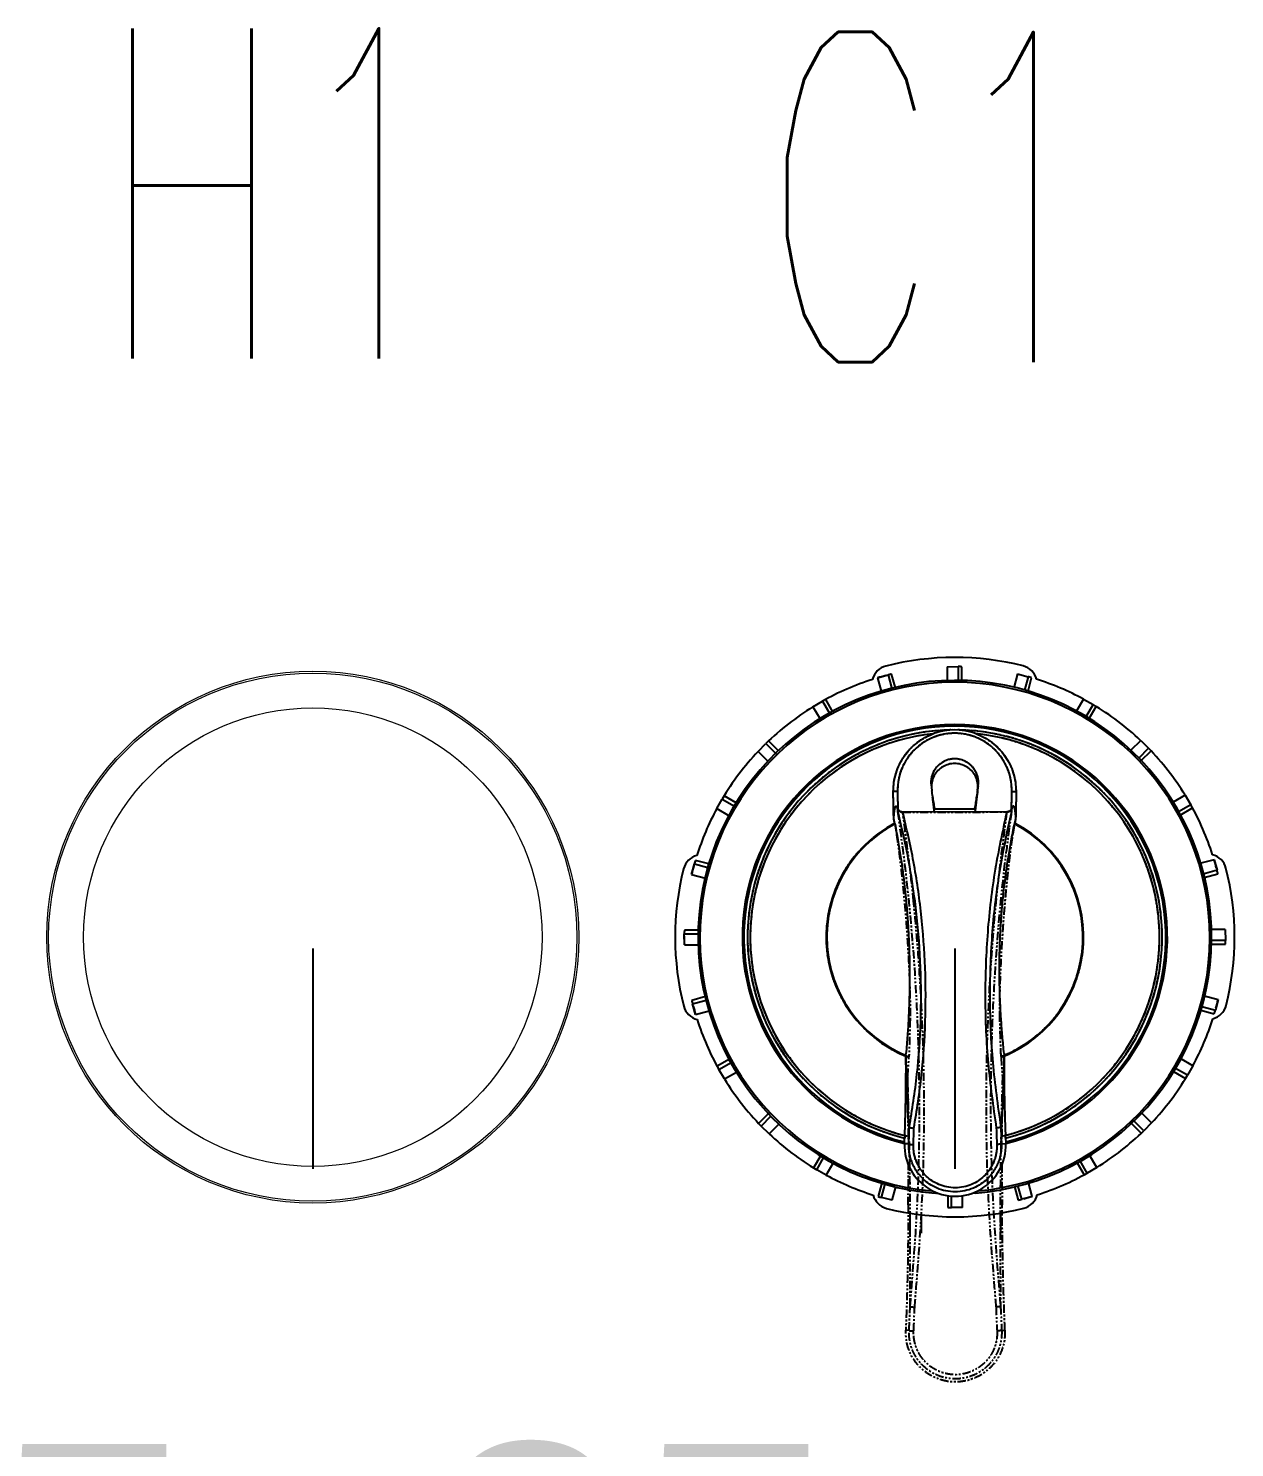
# Model space of a CAD drawing. Header units: inches. Extents: x -3 to 3194, y -983 to 1262.
# Drawn here: x 2762.9 to 2828.7, y 690.1 to 767.5 of the extents above; entities that cross this region are included whole.
import ezdxf
from ezdxf.enums import TextEntityAlignment as Align

# ---------------------------------------------------------------- set-up
doc = ezdxf.new("R2010")
doc.units = ezdxf.units.IN
doc.header["$MEASUREMENT"] = 0
doc.linetypes.add('ACAD_ISO03W100', pattern=[30, 12, -18])
doc.linetypes.add('PHANTOM', pattern=[0.8, 0.45, -0.05, 0.1, -0.05, 0.1, -0.05])
doc.layers.add('AUTOCONNECTING', color=1, linetype='Continuous', lineweight=13)
doc.layers.add('DEFAULT_3', color=7, linetype='PHANTOM')
doc.styles.add('ROMANS', font='romans')
doc.dimstyles.new('ISO-25', dxfattribs={"dimtxt": 15, "dimasz": 2.5, "dimexe": 1.25, "dimexo": 0.625, "dimtad": 1, "dimtxsty": 'Standard', "dimcen": 2.5, "dimclrd": 4, "dimclre": 4, "dimclrt": 4, "dimadec": 0, "dimazin": 0, "dimtfac": 1, "dimtmove": 0, "dimatfit": 3, "dimfxl": 1, "dimtfillclr": 4, "dimarcsym": 0})

# ---------------------------------------------------------------- blocks, each defined once
blk = doc.blocks.new('*D135')
at = {"layer": 'AUTOCONNECTING', "color": 4, "linetype": 'ACAD_ISO03W100', "lineweight": -2, "transparency": 16777216}
for p, q in [((2778.405, 717.346), (2778.405, 673.36)), ((2813.405, 717.346), (2813.405, 673.36)), ((2810.905, 674.61), (2780.905, 674.61))]:
    blk.add_line(p, q, dxfattribs=at)
at = {"layer": 'AUTOCONNECTING', "color": 4, "linetype": 'ACAD_ISO03W100', "lineweight": 13, "transparency": 16777216}
for points in [[(2780.905, 675.027), (2780.905, 674.193), (2778.405, 674.61)], [(2810.905, 675.027), (2810.905, 674.193), (2813.405, 674.61)]]:
    blk.add_solid(points, dxfattribs=at)
at = {"layer": 'Defpoints', "color": 0, "linetype": 'ACAD_ISO03W100', "lineweight": 13, "transparency": 16777216}
for p in [(2778.405, 717.971), (2813.405, 717.971), (2778.405, 674.61)]:
    blk.add_point(p, dxfattribs=at)
at = {"layer": 'AUTOCONNECTING', "color": 4, "linetype": 'ACAD_ISO03W100', "lineweight": 13, "transparency": 16777216, "insert": (2795.905, 682.735), "char_height": 15, "attachment_point": 5}
blk.add_mtext('35', dxfattribs=at)
blk = doc.blocks.new('*D136')
at = {"layer": 'AUTOCONNECTING', "color": 4, "linetype": 'ACAD_ISO03W100', "lineweight": -2, "transparency": 16777216}
for p, q in [((2743.405, 717.346), (2743.405, 673.36)), ((2778.405, 717.346), (2778.405, 673.36)), ((2775.905, 674.61), (2745.905, 674.61))]:
    blk.add_line(p, q, dxfattribs=at)
at = {"layer": 'AUTOCONNECTING', "color": 4, "linetype": 'ACAD_ISO03W100', "lineweight": 13, "transparency": 16777216}
for points in [[(2745.905, 675.027), (2745.905, 674.193), (2743.405, 674.61)], [(2775.905, 675.027), (2775.905, 674.193), (2778.405, 674.61)]]:
    blk.add_solid(points, dxfattribs=at)
at = {"layer": 'Defpoints', "color": 0, "linetype": 'ACAD_ISO03W100', "lineweight": 13, "transparency": 16777216}
for p in [(2743.405, 717.971), (2778.405, 717.971), (2743.405, 674.61)]:
    blk.add_point(p, dxfattribs=at)
at = {"layer": 'AUTOCONNECTING', "color": 4, "linetype": 'ACAD_ISO03W100', "lineweight": 13, "transparency": 16777216, "insert": (2760.905, 682.735), "char_height": 15, "attachment_point": 5}
blk.add_mtext('35', dxfattribs=at)

msp = doc.modelspace()

# ---------------------------------------------------------------- linework, layer by layer
at = {"color": 7, "linetype": 'Continuous'}
for p, q in [((2809.184, 732.104), (2809.763, 732.264)), ((2809.184, 732.104), (2809.381, 731.376)), ((2809.763, 732.264), (2809.965, 731.513)), ((2810.161, 731.556), (2809.957, 732.312)), ((2812.986, 732.715), (2813.586, 732.72)), ((2812.986, 732.715), (2812.987, 731.942)), ((2813.586, 732.72), (2813.587, 731.957)), ((2813.787, 731.943), (2813.786, 732.716)), ((2816.817, 732.321), (2816.615, 731.564)), ((2816.817, 732.321), (2817.397, 732.171)), ((2817.397, 732.171), (2817.202, 731.437)), ((2817.395, 731.386), (2817.59, 732.115)), ((2805.67, 730.53), (2806.188, 730.835)), ((2805.67, 730.53), (2806.055, 729.867)), ((2806.188, 730.835), (2806.581, 730.155)), ((2806.757, 730.251), (2806.363, 730.931)), ((2820.414, 730.95), (2820.022, 730.268)), ((2820.414, 730.95), (2820.936, 730.654)), ((2820.936, 730.654), (2820.549, 729.981)), ((2820.725, 729.886), (2821.108, 730.55)), ((2802.683, 728.1), (2803.104, 728.528)), ((2803.104, 728.528), (2803.66, 727.974)), ((2803.801, 728.116), (2803.248, 728.667)), ((2823.535, 728.693), (2822.984, 728.141)), ((2823.962, 728.272), (2823.408, 727.717)), ((2823.535, 728.693), (2823.962, 728.272)), ((2802.683, 728.1), (2803.236, 727.549)), ((2823.55, 727.576), (2824.101, 728.128)), ((2800.427, 724.98), (2800.723, 725.502)), ((2800.723, 725.502), (2801.395, 725.115)), ((2801.491, 725.291), (2800.826, 725.674)), ((2825.965, 725.706), (2825.301, 725.322)), ((2826.269, 725.189), (2825.589, 724.796)), ((2825.965, 725.706), (2826.269, 725.189)), ((2800.427, 724.98), (2801.108, 724.588)), ((2810.559, 724.808), (2816.235, 724.815)), ((2812.273, 724.97), (2814.52, 724.973)), ((2816.489, 724.809), (2816.288, 723.935)), ((2825.685, 724.62), (2826.365, 725.014)), ((2799.991, 721.961), (2799.261, 722.155)), ((2827.539, 722.192), (2826.81, 721.996)), ((2827.539, 722.192), (2827.699, 721.614)), ((2799.055, 721.382), (2799.206, 721.963)), ((2799.055, 721.382), (2799.812, 721.181)), ((2799.206, 721.963), (2799.939, 721.768)), ((2827.699, 721.614), (2826.947, 721.412)), ((2826.99, 721.216), (2827.747, 721.42)), ((2798.657, 718.152), (2799.419, 718.153)), ((2798.661, 717.552), (2798.657, 718.152)), ((2799.434, 718.353), (2798.66, 718.352)), ((2828.149, 718.39), (2827.376, 718.389)), ((2828.149, 718.39), (2828.154, 717.79)), ((2798.661, 717.552), (2799.433, 717.553)), ((2827.379, 717.589), (2828.151, 717.59)), ((2828.154, 717.79), (2827.392, 717.789)), ((2799.814, 714.725), (2799.064, 714.523)), ((2799.112, 714.329), (2799.855, 714.529)), ((2799.272, 713.75), (2799.112, 714.329)), ((2827.756, 714.56), (2827.005, 714.76)), ((2827.756, 714.56), (2827.605, 713.979)), ((2799.272, 713.75), (2800.012, 713.949)), ((2826.81, 713.984), (2827.55, 713.787)), ((2827.605, 713.979), (2826.876, 714.174)), ((2801.12, 711.319), (2800.445, 710.928)), ((2826.384, 710.962), (2825.708, 711.351)), ((2800.542, 710.753), (2801.212, 711.141)), ((2800.846, 710.236), (2800.542, 710.753)), ((2800.846, 710.236), (2801.503, 710.616)), ((2825.327, 710.647), (2825.985, 710.269)), ((2826.088, 710.44), (2825.434, 710.817)), ((2826.384, 710.962), (2826.088, 710.44)), ((2803.262, 708.368), (2802.71, 707.814)), ((2802.849, 707.67), (2803.398, 708.221)), ((2824.127, 707.842), (2823.574, 708.394)), ((2803.276, 707.249), (2802.849, 707.67)), ((2803.276, 707.249), (2803.806, 707.78)), ((2823.031, 707.806), (2823.563, 707.276)), ((2823.707, 707.414), (2823.167, 707.953)), ((2824.127, 707.842), (2823.707, 707.414)), ((2806.094, 706.07), (2805.703, 705.392)), ((2805.874, 705.289), (2806.264, 705.965)), ((2820.623, 705.108), (2820.238, 705.773)), ((2821.141, 705.412), (2820.748, 706.089)), ((2806.396, 704.993), (2805.874, 705.289)), ((2806.396, 704.993), (2806.775, 705.65)), ((2820.068, 705.668), (2820.448, 705.011)), ((2821.141, 705.412), (2820.623, 705.108)), ((2809.423, 704.583), (2809.221, 703.827)), ((2809.414, 703.772), (2809.615, 704.527)), ((2809.994, 703.621), (2810.192, 704.361)), ((2816.655, 704.369), (2816.854, 703.63)), ((2817.048, 703.678), (2816.847, 704.425)), ((2817.626, 703.838), (2817.423, 704.593)), ((2809.994, 703.621), (2809.414, 703.772)), ((2812.324, 704.026), (2812.324, 704.013)), ((2813.024, 703.888), (2813.025, 703.226)), ((2813.225, 703.222), (2813.224, 703.861)), ((2813.825, 703.227), (2813.824, 703.889)), ((2814.524, 704.029), (2814.524, 704.016)), ((2817.626, 703.838), (2817.048, 703.678)), ((2810.945, 702.931), (2810.946, 701.828)), ((2811.581, 701.829), (2811.58, 702.846)), ((2813.825, 703.227), (2813.225, 703.222)), ((2815.906, 701.835), (2815.905, 702.937))]:
    msp.add_line(p, q, dxfattribs=at)
at = {"color": 9, "linetype": 'Continuous'}
for p, q in [((2810.275, 725.907), (2810.048, 725.907)), ((2816.515, 725.915), (2816.742, 725.916)), ((2810.897, 706.695), (2810.66, 706.702)), ((2815.943, 706.701), (2816.18, 706.71))]:
    msp.add_line(p, q, dxfattribs=at)
at = {"color": 40, "linetype": 'Continuous', "lineweight": 15, "true_color": 0xf8d731}
for radius in [14.5, 14.4, 12.5]:
    msp.add_circle((2778.405, 717.971), radius, dxfattribs=at)
at = {"color": 7, "linetype": 'Continuous'}
for centre, radius, start, end in [((2813.405, 717.971), 15.25, 75.85632, 104.29256), ((2809.887, 731.78), 1, 104.29256, 166.02011), ((2813.405, 717.971), 14.75, 104.76391, 106.62862), ((2813.405, 717.971), 14.75, 103.52067, 104.29773), ((2813.405, 717.971), 14.75, 88.52067, 89.29773), ((2816.887, 731.789), 1, 14.1308, 75.85632), ((2813.405, 717.971), 14.75, 73.52067, 74.29773), ((2813.405, 717.971), 14, 274.5811, 265.56819), ((2813.405, 717.971), 13.898, 275.34999, 264.7993), ((2813.405, 717.971), 14.75, 107.71585, 119.29773), ((2813.405, 717.971), 14.75, 61.62862, 72.43347), ((2813.405, 717.971), 14.75, 121.62862, 134.29773), ((2813.405, 717.971), 14.75, 46.62862, 59.29773), ((2813.405, 717.971), 11.586, 283.83793, 256.27742), ((2813.405, 717.971), 11.5, 283.96015, 256.18914), ((2813.405, 717.971), 11.3, 284.16041, 255.98888), ((2813.405, 717.971), 14.75, 31.62862, 44.29773), ((2813.405, 717.971), 14.75, 136.62862, 149.29773), ((2813.405, 717.971), 14.75, 17.71583, 29.29773), ((2813.405, 717.971), 14.75, 151.62862, 162.43346), ((2799.587, 721.453), 1, 104.13028, 165.85651), ((2813.405, 717.971), 14.75, 163.52067, 164.29773), ((2827.214, 721.489), 1, 14.29278, 76.01902), ((2813.405, 717.971), 14.75, 14.76391, 16.62862), ((2813.405, 717.971), 15.25, 165.85651, 194.29276), ((2813.405, 717.971), 14.75, 164.76391, 166.62862), ((2813.405, 717.971), 14.75, 13.52067, 14.29773), ((2813.405, 717.971), 15.25, 345.85653, 14.29278), ((2813.405, 717.971), 14.75, 178.52067, 179.29773), ((2813.405, 717.971), 14.75, 179.76391, 181.62862), ((2813.405, 717.971), 14.75, 358.52067, 359.29773), ((2813.405, 717.971), 14.75, 193.52067, 194.29773), ((2827.223, 714.489), 1, 284.1302, 345.85653), ((2813.405, 717.971), 14.75, 344.76391, 346.62862), ((2799.597, 714.453), 1, 194.29276, 256.0191), ((2813.405, 717.971), 14.75, 194.76391, 196.62862), ((2813.405, 717.971), 14.75, 197.71583, 209.29773), ((2813.405, 717.971), 14.75, 331.62862, 342.43346), ((2813.405, 717.971), 14.75, 343.52067, 344.29773), ((2813.405, 717.971), 14.75, 316.62862, 329.29773), ((2813.405, 717.971), 14.75, 211.62862, 224.29773), ((2813.405, 717.971), 14.75, 301.62862, 314.29773), ((2813.405, 717.971), 14.75, 226.62862, 239.29773), ((2813.42, 706.611), 2.762, 178.11012, 2.03917), ((2690.987, 710.651), 119.738, 358.11012, 358.25619), ((2935.843, 710.97), 119.738, 181.89311, 182.03917), ((2813.405, 717.971), 14.75, 241.62862, 252.43346), ((2813.405, 717.971), 14.75, 287.71581, 299.29773), ((2809.923, 704.153), 1, 194.12988, 255.85668), ((2813.405, 717.971), 14.75, 253.52067, 254.29773), ((2813.405, 717.971), 13.987, 265.56396, 266.3024), ((2813.405, 717.971), 13.987, 273.84689, 274.58533), ((2813.405, 717.971), 14.75, 283.52067, 284.29773), ((2813.405, 717.971), 14.75, 284.76391, 286.62862), ((2816.923, 704.162), 1, 284.29293, 346.0182), ((2813.405, 717.971), 15.25, 255.85668, 284.29293), ((2813.405, 717.971), 14.75, 268.52067, 269.29773)]:
    msp.add_arc(centre, radius, start, end, dxfattribs=at)
at = {"color": 9, "linetype": 'Continuous'}
for radius, start, end in [(11.154, 96.04813, 255.83395), (11.154, 284.31534, 84.10116), (7.018, 117.82396, 247.67609), (6.982, 117.91075, 247.55224), (7.018, 292.47321, 62.34623), (6.982, 292.59705, 62.26243)]:
    msp.add_arc((2813.405, 717.971), radius, start, end, dxfattribs=at)
at = {"color": 7, "linetype": 'Continuous'}
for points in [[(2810.048, 725.907), (2810.084, 726.411), (2810.197, 726.908), (2810.387, 727.389), (2810.649, 727.837), (2810.974, 728.234), (2811.351, 728.575), (2811.775, 728.854), (2812.23, 729.063)], [(2816.515, 725.915), (2816.445, 726.624), (2816.225, 727.28), (2815.891, 727.838), (2815.484, 728.284), (2815.034, 728.622), (2814.566, 728.858), (2814.095, 729.007), (2813.625, 729.078), (2813.157, 729.077), (2812.687, 729.005), (2812.216, 728.855), (2811.75, 728.617), (2811.3, 728.279), (2810.894, 727.832), (2810.561, 727.272), (2810.343, 726.616), (2810.275, 725.907)], [(2813.043, 729.256), (2813.033, 729.255), (2813.009, 729.252), (2812.984, 729.249), (2812.957, 729.245), (2812.927, 729.241), (2812.895, 729.236), (2812.86, 729.231), (2812.823, 729.224), (2812.782, 729.217), (2812.739, 729.208), (2812.691, 729.198), (2812.64, 729.187), (2812.584, 729.173), (2812.524, 729.157), (2812.459, 729.139), (2812.389, 729.118), (2812.313, 729.092), (2812.23, 729.063)], [(2813.179, 729.268), (2813.176, 729.268), (2813.165, 729.267), (2813.153, 729.266), (2813.14, 729.265), (2813.125, 729.264), (2813.109, 729.262), (2813.092, 729.261), (2813.074, 729.259), (2813.054, 729.257), (2813.043, 729.256)], [(2813.192, 729.269), (2813.185, 729.268), (2813.179, 729.268)], [(2813.602, 729.269), (2813.596, 729.269), (2813.589, 729.27)], [(2813.739, 729.257), (2813.727, 729.258), (2813.708, 729.26), (2813.689, 729.262), (2813.672, 729.263), (2813.657, 729.264), (2813.642, 729.266), (2813.629, 729.267), (2813.616, 729.268), (2813.606, 729.268), (2813.602, 729.269)], [(2814.552, 729.066), (2814.469, 729.095), (2814.393, 729.12), (2814.322, 729.142), (2814.257, 729.16), (2814.197, 729.175), (2814.142, 729.189), (2814.09, 729.2), (2814.043, 729.21), (2813.999, 729.218), (2813.959, 729.226), (2813.921, 729.232), (2813.886, 729.237), (2813.854, 729.242), (2813.825, 729.246), (2813.797, 729.25), (2813.772, 729.253), (2813.749, 729.255), (2813.739, 729.257)], [(2814.552, 729.066), (2815.007, 728.858), (2815.432, 728.58), (2815.811, 728.241), (2816.136, 727.844), (2816.4, 727.397), (2816.59, 726.917), (2816.704, 726.42), (2816.742, 725.916)], [(2814.679, 726.221), (2814.691, 726.421), (2814.671, 726.618), (2814.621, 726.813), (2814.538, 727.005), (2814.417, 727.192), (2814.252, 727.366), (2814.04, 727.518), (2813.785, 727.63), (2813.523, 727.684), (2813.263, 727.684), (2813.001, 727.629), (2812.746, 727.517), (2812.534, 727.364), (2812.37, 727.189), (2812.249, 727.002), (2812.167, 726.81), (2812.117, 726.615), (2812.098, 726.417)], [(2814.659, 726.222), (2814.654, 726.296), (2814.576, 726.625), (2814.414, 726.921), (2814.179, 727.164), (2813.888, 727.336), (2813.562, 727.425), (2813.224, 727.425), (2812.898, 727.335), (2812.608, 727.162), (2812.374, 726.919), (2812.213, 726.622), (2812.135, 726.293)], [(2810.074, 724.444), (2810.061, 724.921), (2810.053, 725.409), (2810.048, 725.907)], [(2810.275, 725.907), (2810.282, 725.582), (2810.292, 725.257), (2810.301, 724.986)], [(2812.135, 726.293), (2812.131, 726.219)], [(2812.131, 726.219), (2812.148, 725.955)], [(2812.308, 724.97), (2812.257, 725.299), (2812.204, 725.627), (2812.148, 725.955)], [(2814.642, 725.958), (2814.587, 725.63), (2814.535, 725.302), (2814.484, 724.973)], [(2814.679, 726.221), (2814.618, 725.752), (2814.56, 725.283), (2814.523, 724.972)], [(2814.642, 725.958), (2814.659, 726.222)], [(2816.491, 724.965), (2816.5, 725.266), (2816.509, 725.591), (2816.515, 725.915)], [(2816.742, 725.916), (2816.739, 725.417), (2816.732, 724.929), (2816.72, 724.453)], [(2810.074, 724.444), (2810.084, 724.566), (2810.094, 724.675), (2810.105, 724.772), (2810.116, 724.857), (2810.131, 724.945), (2810.146, 725.015), (2810.161, 725.067), (2810.169, 725.086), (2810.177, 725.101), (2810.185, 725.111), (2810.193, 725.117), (2810.201, 725.119), (2810.209, 725.116), (2810.218, 725.108), (2810.226, 725.096), (2810.235, 725.08), (2810.243, 725.059), (2810.25, 725.038), (2810.258, 725.014), (2810.266, 724.985)], [(2816.52, 724.964), (2816.535, 725.022), (2816.542, 725.046), (2816.549, 725.067), (2816.558, 725.088), (2816.566, 725.105), (2816.575, 725.116), (2816.583, 725.124), (2816.591, 725.127), (2816.599, 725.125), (2816.607, 725.12), (2816.615, 725.109), (2816.623, 725.094), (2816.631, 725.075), (2816.647, 725.023), (2816.662, 724.954), (2816.677, 724.866), (2816.688, 724.781), (2816.699, 724.684), (2816.71, 724.574), (2816.72, 724.453)], [(2810.13, 724.178), (2810.111, 724.266), (2810.093, 724.354), (2810.074, 724.444)], [(2810.266, 724.985), (2810.273, 724.956), (2810.279, 724.927)], [(2810.279, 724.927), (2810.288, 724.885), (2810.304, 724.801)], [(2810.301, 724.986), (2810.303, 724.932)], [(2810.303, 724.932), (2810.359, 724.879), (2810.422, 724.84), (2810.492, 724.816), (2810.559, 724.808)], [(2810.304, 724.801), (2810.304, 724.806), (2810.304, 724.826), (2810.304, 724.855), (2810.304, 724.891), (2810.303, 724.932)], [(2811.234, 719.931), (2810.9, 722.074), (2810.304, 724.801)], [(2812.27, 724.965), (2812.27, 724.969)], [(2812.289, 724.81), (2812.27, 724.965)], [(2812.297, 724.811), (2812.273, 724.97)], [(2814.52, 724.973), (2814.496, 724.814)], [(2814.522, 724.968), (2814.505, 724.813)], [(2814.523, 724.972), (2814.522, 724.968)], [(2816.235, 724.815), (2816.302, 724.823), (2816.371, 724.848), (2816.435, 724.888), (2816.49, 724.942)], [(2816.49, 724.942), (2816.489, 724.901), (2816.489, 724.865), (2816.489, 724.835), (2816.489, 724.815), (2816.489, 724.809)], [(2816.489, 724.809), (2816.505, 724.893), (2816.514, 724.937)], [(2816.49, 724.942), (2816.491, 724.965)], [(2816.514, 724.937), (2816.52, 724.964)], [(2816.72, 724.453), (2816.701, 724.363), (2816.681, 724.275), (2816.663, 724.188)], [(2810.137, 724.141), (2810.135, 724.154), (2810.132, 724.166), (2810.13, 724.178)], [(2810.137, 724.141), (2810.321, 723.147), (2810.466, 722.25), (2810.578, 721.446), (2810.665, 720.734), (2810.731, 720.108), (2810.782, 719.56), (2810.821, 719.066), (2810.853, 718.592), (2810.88, 718.119), (2810.902, 717.641), (2810.919, 717.166), (2810.93, 716.692), (2810.937, 716.201), (2810.938, 715.657), (2810.931, 715.034), (2810.912, 714.322), (2810.877, 713.517), (2810.822, 712.616), (2810.738, 711.615)], [(2816.288, 723.935), (2815.824, 721.466), (2815.429, 718.056), (2815.31, 714.606), (2815.469, 711.13), (2815.912, 707.609)], [(2816.089, 711.622), (2815.998, 712.578), (2815.932, 713.444), (2815.887, 714.223), (2815.859, 714.917), (2815.844, 715.529), (2815.838, 716.066), (2815.839, 716.544), (2815.845, 716.994), (2815.857, 717.441), (2815.873, 717.891), (2815.895, 718.34), (2815.922, 718.786), (2815.955, 719.237), (2815.996, 719.718), (2816.049, 720.258), (2816.119, 720.872), (2816.209, 721.566), (2816.325, 722.342), (2816.472, 723.203), (2816.655, 724.151)], [(2816.663, 724.188), (2816.66, 724.175), (2816.658, 724.163), (2816.655, 724.151)], [(2810.926, 707.603), (2811.34, 710.495), (2811.542, 713.396), (2811.536, 716.317), (2811.318, 719.228), (2811.234, 719.931)], [(2810.676, 707.157), (2810.693, 707.667), (2810.708, 708.189), (2810.721, 708.719), (2810.73, 709.258), (2810.737, 709.802), (2810.741, 710.354), (2810.742, 710.912), (2810.74, 711.479)], [(2810.739, 711.518), (2810.739, 711.567), (2810.738, 711.615)], [(2810.926, 707.603), (2810.917, 707.635), (2810.909, 707.678), (2810.9, 707.733), (2810.893, 707.799), (2810.88, 707.94), (2810.867, 708.116), (2810.855, 708.327), (2810.843, 708.575), (2810.831, 708.861), (2810.82, 709.185), (2810.794, 709.956), (2810.769, 710.719), (2810.738, 711.615)], [(2810.739, 711.518), (2810.739, 711.508), (2810.74, 711.499)], [(2810.74, 711.499), (2810.74, 711.489), (2810.74, 711.479)], [(2816.089, 711.622), (2816.061, 710.726), (2816.038, 709.963), (2816.014, 709.192), (2816.003, 708.867), (2815.992, 708.582), (2815.981, 708.334), (2815.969, 708.123), (2815.957, 707.947), (2815.945, 707.805), (2815.937, 707.739), (2815.929, 707.685), (2815.921, 707.641), (2815.912, 707.609)], [(2816.088, 711.486), (2816.087, 710.917), (2816.09, 710.354), (2816.095, 709.798), (2816.103, 709.251), (2816.115, 708.714), (2816.128, 708.188), (2816.145, 707.671), (2816.163, 707.164)], [(2816.089, 711.622), (2816.089, 711.574), (2816.088, 711.525)], [(2816.088, 711.506), (2816.088, 711.515), (2816.088, 711.525)], [(2816.088, 711.486), (2816.088, 711.496), (2816.088, 711.506)], [(2810.926, 707.603), (2810.945, 707.591), (2811, 707.578), (2811.08, 707.565), (2811.175, 707.553)], [(2815.912, 707.609), (2815.893, 707.598), (2815.838, 707.585), (2815.757, 707.572), (2815.663, 707.561)], [(2810.676, 707.157), (2810.673, 707.095), (2810.671, 707.048), (2810.669, 707.018), (2810.667, 707.008)], [(2816.172, 707.015), (2816.171, 707.025), (2816.168, 707.055), (2816.166, 707.102), (2816.163, 707.164)]]:
    msp.add_spline(points, degree=3, dxfattribs=at)
at = {"color": 9, "linetype": 'Continuous'}
for points in [[(2811.175, 707.553), (2811.589, 710.455), (2811.792, 713.364), (2811.786, 716.294), (2811.57, 719.214), (2811.154, 722.07), (2810.559, 724.808)], [(2816.235, 724.815), (2815.572, 721.46), (2815.178, 718.04), (2815.06, 714.578), (2815.22, 711.092), (2815.663, 707.561)], [(2810.897, 706.695), (2810.912, 707.149), (2810.926, 707.603)], [(2811.147, 706.661), (2811.162, 707.107), (2811.175, 707.553)], [(2815.663, 707.561), (2815.677, 707.114), (2815.693, 706.667)], [(2815.912, 707.609), (2815.927, 707.155), (2815.943, 706.701)], [(2815.943, 706.701), (2815.943, 706.509), (2815.927, 706.309), (2815.892, 706.095), (2815.833, 705.865), (2815.741, 705.615), (2815.608, 705.348), (2815.42, 705.067), (2815.164, 704.782), (2814.83, 704.513), (2814.418, 704.288), (2813.942, 704.137), (2813.428, 704.083), (2812.913, 704.134), (2812.435, 704.283), (2812.021, 704.506), (2811.685, 704.774), (2811.427, 705.058), (2811.237, 705.339), (2811.102, 705.607), (2811.01, 705.857), (2810.95, 706.088), (2810.914, 706.302), (2810.898, 706.503), (2810.897, 706.695)], [(2810.897, 706.695), (2810.917, 706.684), (2810.972, 706.674), (2811.053, 706.666), (2811.147, 706.661)], [(2815.693, 706.667), (2815.693, 706.494), (2815.679, 706.313), (2815.647, 706.121), (2815.594, 705.912), (2815.512, 705.687), (2815.392, 705.446), (2815.222, 705.192), (2814.992, 704.936), (2814.691, 704.693), (2814.32, 704.49), (2813.89, 704.354), (2813.427, 704.305), (2812.963, 704.351), (2812.532, 704.485), (2812.16, 704.687), (2811.857, 704.928), (2811.624, 705.185), (2811.453, 705.438), (2811.332, 705.68), (2811.249, 705.906), (2811.194, 706.114), (2811.163, 706.307), (2811.148, 706.488), (2811.147, 706.661)], [(2815.943, 706.701), (2815.923, 706.691), (2815.868, 706.681), (2815.788, 706.672), (2815.693, 706.667)]]:
    msp.add_spline(points, degree=3, dxfattribs=at)
at = {"layer": 'DEFAULT_3', "color": 9, "linetype": 'PHANTOM'}
for p, q in [((2810.275, 725.907), (2810.048, 725.907)), ((2816.515, 725.915), (2816.742, 725.916)), ((2810.911, 696.524), (2810.729, 696.532)), ((2815.956, 696.531), (2816.137, 696.54))]:
    msp.add_line(p, q, dxfattribs=at)
at = {"layer": 'DEFAULT_3', "color": 8, "linetype": 'PHANTOM'}
for p, q in [((2812.098, 726.413), (2812.11, 726.218)), ((2810.558, 724.788), (2816.235, 724.795)), ((2810.127, 724.136), (2810.22, 723.584)), ((2816.576, 723.591), (2816.667, 724.145))]:
    msp.add_line(p, q, dxfattribs=at)
for centre, radius, start, end in [((2813.405, 717.971), 11.3, 90.74477, 255.98948), ((2813.405, 717.971), 11.3, 284.17108, 89.40452), ((2611.137, 705.477), 199.738, 359.39493, 0.02556), ((3015.706, 706.004), 199.738, 180.12374, 180.75436)]:
    msp.add_arc(centre, radius, start, end, dxfattribs=at)
at = {"layer": 'DEFAULT_3', "color": 9, "linetype": 'PHANTOM'}
for radius, start, end in [(11.154, 96.04813, 256.85967), (11.154, 283.28962, 84.10116), (7.018, 117.90362, 249.09435), (6.982, 118.00106, 248.99507), (6.982, 291.15418, 62.14823), (7.018, 291.0549, 62.24567)]:
    msp.add_arc((2813.405, 717.971), radius, start, end, dxfattribs=at)
at = {"layer": 'DEFAULT_3', "color": 8, "linetype": 'PHANTOM'}
for points in [[(2810.048, 725.907), (2810.095, 726.479), (2810.241, 727.041), (2810.483, 727.572), (2810.813, 728.054), (2811.221, 728.469), (2811.698, 728.809), (2812.23, 729.063)], [(2816.515, 725.915), (2816.435, 726.67), (2816.188, 727.358), (2815.82, 727.929), (2815.377, 728.376), (2814.891, 728.705), (2814.39, 728.924), (2813.888, 729.047), (2813.388, 729.087), (2812.887, 729.045), (2812.385, 728.919), (2811.885, 728.697), (2811.401, 728.366), (2810.96, 727.918), (2810.597, 727.347), (2810.353, 726.661), (2810.275, 725.907)], [(2813.039, 729.255), (2813.027, 729.254), (2813.004, 729.251), (2812.978, 729.248), (2812.95, 729.244), (2812.92, 729.24), (2812.888, 729.235), (2812.853, 729.229), (2812.816, 729.223), (2812.775, 729.215), (2812.732, 729.207), (2812.684, 729.197), (2812.633, 729.185), (2812.578, 729.172), (2812.519, 729.156), (2812.455, 729.138), (2812.386, 729.117), (2812.311, 729.092), (2812.23, 729.063)], [(2813.18, 729.268), (2813.175, 729.268), (2813.163, 729.267), (2813.151, 729.266), (2813.137, 729.265), (2813.122, 729.263), (2813.106, 729.262), (2813.088, 729.26), (2813.069, 729.258), (2813.049, 729.256), (2813.039, 729.255)], [(2813.192, 729.269), (2813.184, 729.268), (2813.18, 729.268)], [(2813.602, 729.269), (2813.597, 729.269), (2813.589, 729.27)], [(2813.742, 729.256), (2813.732, 729.257), (2813.712, 729.259), (2813.693, 729.261), (2813.676, 729.263), (2813.66, 729.264), (2813.644, 729.265), (2813.631, 729.266), (2813.618, 729.267), (2813.607, 729.268), (2813.602, 729.269)], [(2814.552, 729.066), (2814.471, 729.095), (2814.396, 729.119), (2814.327, 729.14), (2814.263, 729.158), (2814.203, 729.174), (2814.148, 729.187), (2814.097, 729.199), (2814.05, 729.208), (2814.006, 729.217), (2813.966, 729.224), (2813.928, 729.231), (2813.893, 729.236), (2813.861, 729.241), (2813.831, 729.245), (2813.803, 729.249), (2813.778, 729.252), (2813.754, 729.255), (2813.742, 729.256)], [(2814.552, 729.066), (2815.085, 728.814), (2815.563, 728.475), (2815.971, 728.06), (2816.303, 727.58), (2816.546, 727.049), (2816.693, 726.488), (2816.742, 725.916)], [(2814.691, 726.418), (2814.673, 726.609), (2814.626, 726.8), (2814.547, 726.988), (2814.43, 727.173), (2814.27, 727.35), (2814.058, 727.508), (2813.797, 727.627), (2813.526, 727.684), (2813.259, 727.683), (2812.989, 727.625), (2812.728, 727.506), (2812.517, 727.348), (2812.357, 727.172), (2812.241, 726.986), (2812.162, 726.797), (2812.115, 726.606), (2812.101, 726.477)], [(2810.074, 724.444), (2810.061, 724.921), (2810.053, 725.409), (2810.048, 725.907)], [(2810.275, 725.907), (2810.282, 725.585), (2810.291, 725.262), (2810.301, 724.986)], [(2812.101, 726.477), (2812.098, 726.413)], [(2814.679, 726.221), (2814.691, 726.416), (2814.691, 726.418)], [(2816.491, 724.965), (2816.5, 725.27), (2816.509, 725.593), (2816.515, 725.915)], [(2816.742, 725.916), (2816.739, 725.417), (2816.732, 724.929), (2816.72, 724.453)], [(2810.074, 724.444), (2810.075, 724.461), (2810.079, 724.505), (2810.082, 724.545), (2810.088, 724.617), (2810.096, 724.69), (2810.103, 724.752), (2810.11, 724.809), (2810.116, 724.857), (2810.132, 724.951), (2810.147, 725.02), (2810.162, 725.07), (2810.17, 725.087), (2810.177, 725.101), (2810.186, 725.112), (2810.194, 725.118), (2810.202, 725.118), (2810.211, 725.115), (2810.219, 725.107), (2810.227, 725.095), (2810.235, 725.079), (2810.243, 725.059), (2810.26, 725.007), (2810.266, 724.985)], [(2812.233, 725.273), (2812.193, 725.588)], [(2812.256, 725.084), (2812.234, 725.266), (2812.233, 725.273)], [(2812.27, 724.969), (2812.256, 725.084)], [(2814.536, 725.087), (2814.523, 724.972)], [(2814.559, 725.276), (2814.558, 725.269), (2814.536, 725.087)], [(2814.598, 725.591), (2814.559, 725.276)], [(2816.52, 724.964), (2816.533, 725.015), (2816.549, 725.067), (2816.557, 725.087), (2816.566, 725.103), (2816.574, 725.115), (2816.582, 725.123), (2816.59, 725.127), (2816.598, 725.126), (2816.607, 725.12), (2816.615, 725.109), (2816.623, 725.096), (2816.63, 725.078), (2816.645, 725.028), (2816.661, 724.96), (2816.677, 724.866), (2816.683, 724.818), (2816.691, 724.76), (2816.698, 724.698), (2816.705, 724.626), (2816.712, 724.553), (2816.715, 724.514), (2816.719, 724.469), (2816.72, 724.453)], [(2810.121, 724.173), (2810.106, 724.263), (2810.09, 724.353), (2810.074, 724.444)], [(2810.266, 724.985), (2810.277, 724.938), (2810.29, 724.873), (2810.304, 724.799)], [(2810.301, 724.986), (2810.303, 724.94)], [(2810.303, 724.94), (2810.351, 724.876), (2810.414, 724.828), (2810.486, 724.797), (2810.558, 724.788)], [(2810.304, 724.883), (2810.303, 724.91), (2810.303, 724.94)], [(2810.304, 724.799), (2810.304, 724.802), (2810.304, 724.817), (2810.304, 724.836), (2810.304, 724.858), (2810.304, 724.883)], [(2812.27, 724.965), (2812.27, 724.969)], [(2812.289, 724.81), (2812.27, 724.965)], [(2812.291, 724.79), (2812.289, 724.81)], [(2814.505, 724.813), (2814.502, 724.793)], [(2814.522, 724.968), (2814.505, 724.813)], [(2814.523, 724.972), (2814.522, 724.968)], [(2816.235, 724.795), (2816.307, 724.805), (2816.379, 724.836), (2816.442, 724.884), (2816.49, 724.948)], [(2816.489, 724.866), (2816.489, 724.844), (2816.489, 724.825), (2816.489, 724.81), (2816.489, 724.807)], [(2816.489, 724.807), (2816.503, 724.881), (2816.516, 724.946), (2816.52, 724.964)], [(2816.49, 724.948), (2816.49, 724.918), (2816.489, 724.891), (2816.489, 724.866)], [(2816.49, 724.948), (2816.491, 724.965)], [(2816.72, 724.453), (2816.704, 724.362), (2816.689, 724.271), (2816.674, 724.182)], [(2810.127, 724.136), (2810.125, 724.149), (2810.123, 724.161), (2810.121, 724.173)], [(2810.219, 723.583), (2810.289, 723.128), (2810.362, 722.592), (2810.436, 722.005), (2810.508, 721.376), (2810.578, 720.712), (2810.644, 720.02), (2810.707, 719.308), (2810.764, 718.587), (2810.814, 717.87), (2810.858, 717.17), (2810.893, 716.505), (2810.921, 715.889), (2810.942, 715.318), (2810.956, 714.799), (2810.964, 714.33), (2810.967, 713.909), (2810.964, 713.556), (2810.962, 713.49)], [(2815.86, 713.498), (2815.859, 713.551), (2815.855, 713.891), (2815.856, 714.3), (2815.862, 714.752), (2815.874, 715.248), (2815.891, 715.789), (2815.915, 716.382), (2815.948, 717.044), (2815.992, 717.799), (2816.05, 718.653), (2816.11, 719.425), (2816.173, 720.155), (2816.239, 720.846), (2816.307, 721.5), (2816.377, 722.117), (2816.448, 722.687), (2816.517, 723.198), (2816.577, 723.591)], [(2816.674, 724.182), (2816.672, 724.169), (2816.67, 724.157), (2816.667, 724.145)], [(2810.962, 713.49), (2810.959, 713.361), (2810.934, 712.454), (2810.903, 711.453)], [(2815.925, 711.459), (2815.892, 712.457), (2815.864, 713.362), (2815.86, 713.498)], [(2810.832, 710.361), (2810.861, 710.728), (2810.883, 711.08), (2810.901, 711.415)], [(2810.901, 711.415), (2810.902, 711.428), (2810.902, 711.44), (2810.903, 711.453)], [(2815.925, 711.459), (2815.926, 711.447), (2815.926, 711.435), (2815.927, 711.422)], [(2815.927, 711.422), (2815.945, 711.086), (2815.969, 710.735), (2815.999, 710.367)], [(2810.87, 707.109), (2810.869, 707.553), (2810.866, 708.01), (2810.863, 708.473), (2810.857, 708.937), (2810.85, 709.397), (2810.842, 709.864), (2810.832, 710.361)], [(2810.909, 707.602), (2810.89, 708.389), (2810.869, 709.172), (2810.856, 709.602), (2810.841, 710.086), (2810.832, 710.361)], [(2815.999, 710.367), (2815.991, 710.093), (2815.977, 709.608), (2815.965, 709.179), (2815.946, 708.396), (2815.929, 707.609)], [(2815.999, 710.367), (2815.981, 709.3), (2815.971, 708.193), (2815.969, 707.116)], [(2810.967, 697.832), (2810.968, 697.995), (2810.973, 699.042), (2810.977, 700.263), (2810.978, 700.976), (2810.977, 701.816), (2810.975, 702.593), (2810.97, 703.506), (2810.961, 704.502), (2810.945, 705.692), (2810.936, 706.261), (2810.924, 706.91), (2810.909, 707.602)], [(2815.929, 707.609), (2815.916, 706.916), (2815.905, 706.267), (2815.897, 705.698), (2815.885, 704.509), (2815.879, 703.513), (2815.876, 702.6), (2815.876, 701.823), (2815.877, 700.983), (2815.88, 700.269), (2815.888, 699.048), (2815.895, 698.002), (2815.897, 697.838)], [(2810.87, 707.109), (2810.869, 707.03), (2810.868, 706.978), (2810.867, 706.96)], [(2815.973, 706.967), (2815.971, 706.984), (2815.97, 707.036), (2815.969, 707.116)], [(2810.864, 703.368), (2810.86, 702.283), (2810.85, 701.171), (2810.832, 700.035), (2810.806, 698.88), (2810.772, 697.711), (2810.729, 696.532)], [(2816.137, 696.54), (2816.092, 697.718), (2816.055, 698.887), (2816.026, 700.042), (2816.005, 701.177), (2815.991, 702.29), (2815.985, 703.375)], [(2810.967, 697.83), (2810.967, 697.832)], [(2810.967, 697.83), (2810.989, 697.822), (2811.043, 697.813), (2811.123, 697.804), (2811.216, 697.796)], [(2815.896, 697.836), (2815.875, 697.828), (2815.82, 697.819), (2815.74, 697.81), (2815.647, 697.802)], [(2815.896, 697.836), (2815.897, 697.838)], [(2816.137, 696.54), (2816.097, 695.947), (2815.931, 695.382), (2815.65, 694.872), (2815.269, 694.436), (2814.807, 694.092), (2814.284, 693.855), (2813.724, 693.733), (2813.151, 693.732), (2812.59, 693.852), (2812.067, 694.088), (2811.603, 694.431), (2811.221, 694.866), (2810.939, 695.376), (2810.771, 695.94), (2810.729, 696.532)], [(2815.956, 696.531), (2815.958, 696.36), (2815.949, 696.181), (2815.924, 695.99), (2815.881, 695.784), (2815.813, 695.562), (2815.714, 695.323), (2815.575, 695.07), (2815.386, 694.807), (2815.137, 694.544), (2814.816, 694.295), (2814.42, 694.084), (2813.952, 693.937), (2813.443, 693.883), (2812.932, 693.933), (2812.462, 694.077), (2812.064, 694.287), (2811.741, 694.534), (2811.489, 694.797), (2811.298, 695.06), (2811.157, 695.314), (2811.057, 695.553), (2810.989, 695.776), (2810.944, 695.982), (2810.919, 696.173), (2810.909, 696.353), (2810.911, 696.524)]]:
    msp.add_spline(points, degree=3, dxfattribs=at)
at = {"layer": 'DEFAULT_3', "color": 9, "linetype": 'PHANTOM'}
for points in [[(2810.967, 697.83), (2811.374, 703.705), (2811.479, 709.022), (2811.364, 713.694), (2811.099, 717.825), (2810.735, 721.498), (2810.304, 724.799)], [(2811.157, 719.924), (2810.988, 721.482), (2810.558, 724.788)], [(2816.235, 724.795), (2815.813, 721.489), (2815.46, 717.81), (2815.207, 713.674), (2815.105, 708.998), (2815.225, 703.678), (2815.647, 697.802)], [(2816.489, 724.807), (2816.366, 723.926)], [(2816.366, 723.926), (2816.066, 721.506), (2815.712, 717.832), (2815.458, 713.701), (2815.355, 709.029), (2815.474, 703.712), (2815.896, 697.836)], [(2811.216, 697.796), (2811.623, 703.672), (2811.729, 708.992), (2811.615, 713.668), (2811.351, 717.804), (2811.157, 719.924)], [(2810.911, 696.524), (2810.94, 697.178), (2810.967, 697.832)], [(2811.161, 696.495), (2811.189, 697.145), (2811.216, 697.796)], [(2815.647, 697.802), (2815.676, 697.151), (2815.706, 696.501)], [(2815.897, 697.838), (2815.925, 697.184), (2815.956, 696.531)], [(2810.911, 696.524), (2810.931, 696.516), (2810.985, 696.508), (2811.066, 696.5), (2811.161, 696.495)], [(2815.706, 696.501), (2815.709, 696.346), (2815.7, 696.185), (2815.678, 696.013), (2815.638, 695.827), (2815.578, 695.627), (2815.488, 695.412), (2815.363, 695.184), (2815.193, 694.946), (2814.968, 694.709), (2814.68, 694.485), (2814.323, 694.294), (2813.901, 694.162), (2813.442, 694.113), (2812.982, 694.158), (2812.558, 694.288), (2812.199, 694.477), (2811.908, 694.7), (2811.681, 694.938), (2811.509, 695.175), (2811.383, 695.404), (2811.292, 695.619), (2811.231, 695.82), (2811.191, 696.006), (2811.168, 696.178), (2811.159, 696.34), (2811.161, 696.495)], [(2815.956, 696.531), (2815.936, 696.523), (2815.882, 696.514), (2815.801, 696.507), (2815.706, 696.501)]]:
    msp.add_spline(points, degree=3, dxfattribs=at)

# ---------------------------------------------------------------- texts
at = {"lineweight": 5, "style": 'ROMANS', "width": 0.6}
for s, p in [('H1', (2776.451, 758.52, -46.028)), ('C1', (2812.369, 758.329, -46.028))]:
    msp.add_text(s, height=18, dxfattribs=at).set_placement(p, align=Align.MIDDLE_CENTER)

# ---------------------------------------------------------------- dimensions: what is measured, and where the dimension line sits
at = {"layer": 'AUTOCONNECTING', "color": 0, "linetype": 'ACAD_ISO03W100', "lineweight": 13}
for base, p1, p2, picture, middle in [((2743.405, 674.61), (2778.405, 717.971), (2743.405, 717.971), '*D136', (2760.905, 682.735)), ((2778.405, 674.61), (2813.405, 717.971), (2778.405, 717.971), '*D135', (2795.905, 682.735))]:
    dim = msp.add_linear_dim(base=base, p1=p1, p2=p2, dimstyle='ISO-25', dxfattribs=at)
    dim.commit()
    dim.dimension.update_dxf_attribs({"geometry": picture, "text_midpoint": middle})

doc.saveas('drawing.dxf')
